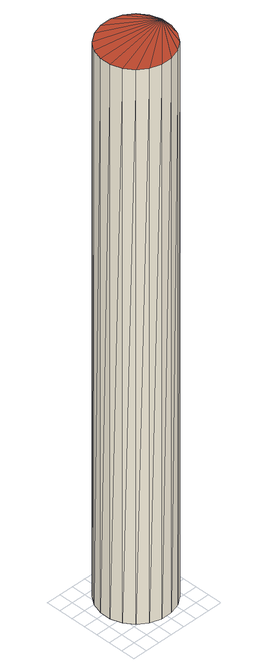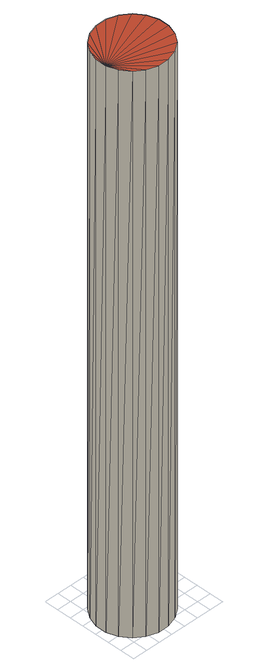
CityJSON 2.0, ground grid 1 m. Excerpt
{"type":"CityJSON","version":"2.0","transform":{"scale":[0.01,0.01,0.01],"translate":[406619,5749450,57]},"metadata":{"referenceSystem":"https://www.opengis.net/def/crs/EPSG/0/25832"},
"CityObjects":{
"building1":{"type":"Building","attributes":{"Geometrietyp2DReferenz":"1000","Gemeindeschluessel":"05515000","function":"51002_1251","roofType":"9999","measuredHeight":41.19},"geometry":[{"type":"Solid","lod":"2","boundaries":[[[[0,1,2]],[[1,3,2]],[[4,5,0]],[[5,1,0]],[[6,7,4]],[[7,5,4]],[[8,9,6]],[[9,7,6]],[[10,11,8]],[[11,9,8]],[[12,13,10]],[[13,11,10]],[[14,15,12]],[[15,13,12]],[[16,17,14]],[[17,15,14]],[[18,19,16]],[[19,17,16]],[[20,21,18]],[[21,19,18]],[[22,23,20]],[[23,21,20]],[[24,25,22]],[[25,23,22]],[[26,27,24]],[[27,25,24]],[[28,29,26]],[[29,27,26]],[[30,31,28]],[[31,29,28]],[[32,33,30]],[[33,31,30]],[[34,35,32]],[[35,33,32]],[[36,37,34]],[[37,35,34]],[[38,39,36]],[[39,37,36]],[[2,3,38]],[[3,39,38]],[[3,1,39]],[[1,5,39]],[[5,7,39]],[[7,9,39]],[[9,11,39]],[[11,13,39]],[[13,15,39]],[[15,17,39]],[[17,19,39]],[[19,21,39]],[[21,23,39]],[[23,25,39]],[[25,27,39]],[[27,29,39]],[[29,31,39]],[[31,33,39]],[[33,35,39]],[[35,37,39]],[[0,2,4]],[[2,38,4]],[[38,36,4]],[[36,34,4]],[[34,32,4]],[[32,30,4]],[[30,28,4]],[[28,26,4]],[[26,24,4]],[[24,22,4]],[[22,20,4]],[[20,18,4]],[[18,16,4]],[[16,14,4]],[[14,12,4]],[[12,10,4]],[[10,8,4]],[[8,6,4]]]],"semantics":{"surfaces":[{"type":"WallSurface"},{"type":"GroundSurface"},{"type":"RoofSurface"}],"values":[[0,0,0,0,0,0,0,0,0,0,0,0,0,0,0,0,0,0,0,0,0,0,0,0,0,0,0,0,0,0,0,0,0,0,0,0,0,0,0,0,1,1,1,1,1,1,1,1,1,1,1,1,1,1,1,1,1,1,2,2,2,2,2,2,2,2,2,2,2,2,2,2,2,2,2,2]]}}]}
},
"vertices":[
[524,401,4144],[524,401,25],[478,464,4144],[478,464,25],[548,326,4144],[548,326,25],[548,248,4144],[548,248,25],[524,174,4144],[524,174,25],[478,110,4144],[478,110,25],[415,64,4144],[415,64,25],[340,40,4144],[340,40,25],[262,40,4144],[262,40,25],[188,64,4144],[188,64,25],[124,110,4144],[124,110,25],[78,174,4144],[78,174,25],[54,248,4144],[54,248,25],[54,326,4144],[54,326,25],[78,401,4144],[78,401,25],[124,464,4144],[124,464,25],[188,510,4144],[188,510,25],[262,534,4144],[262,534,25],[340,534,4144],[340,534,25],[415,510,4144],[415,510,25]
]}
